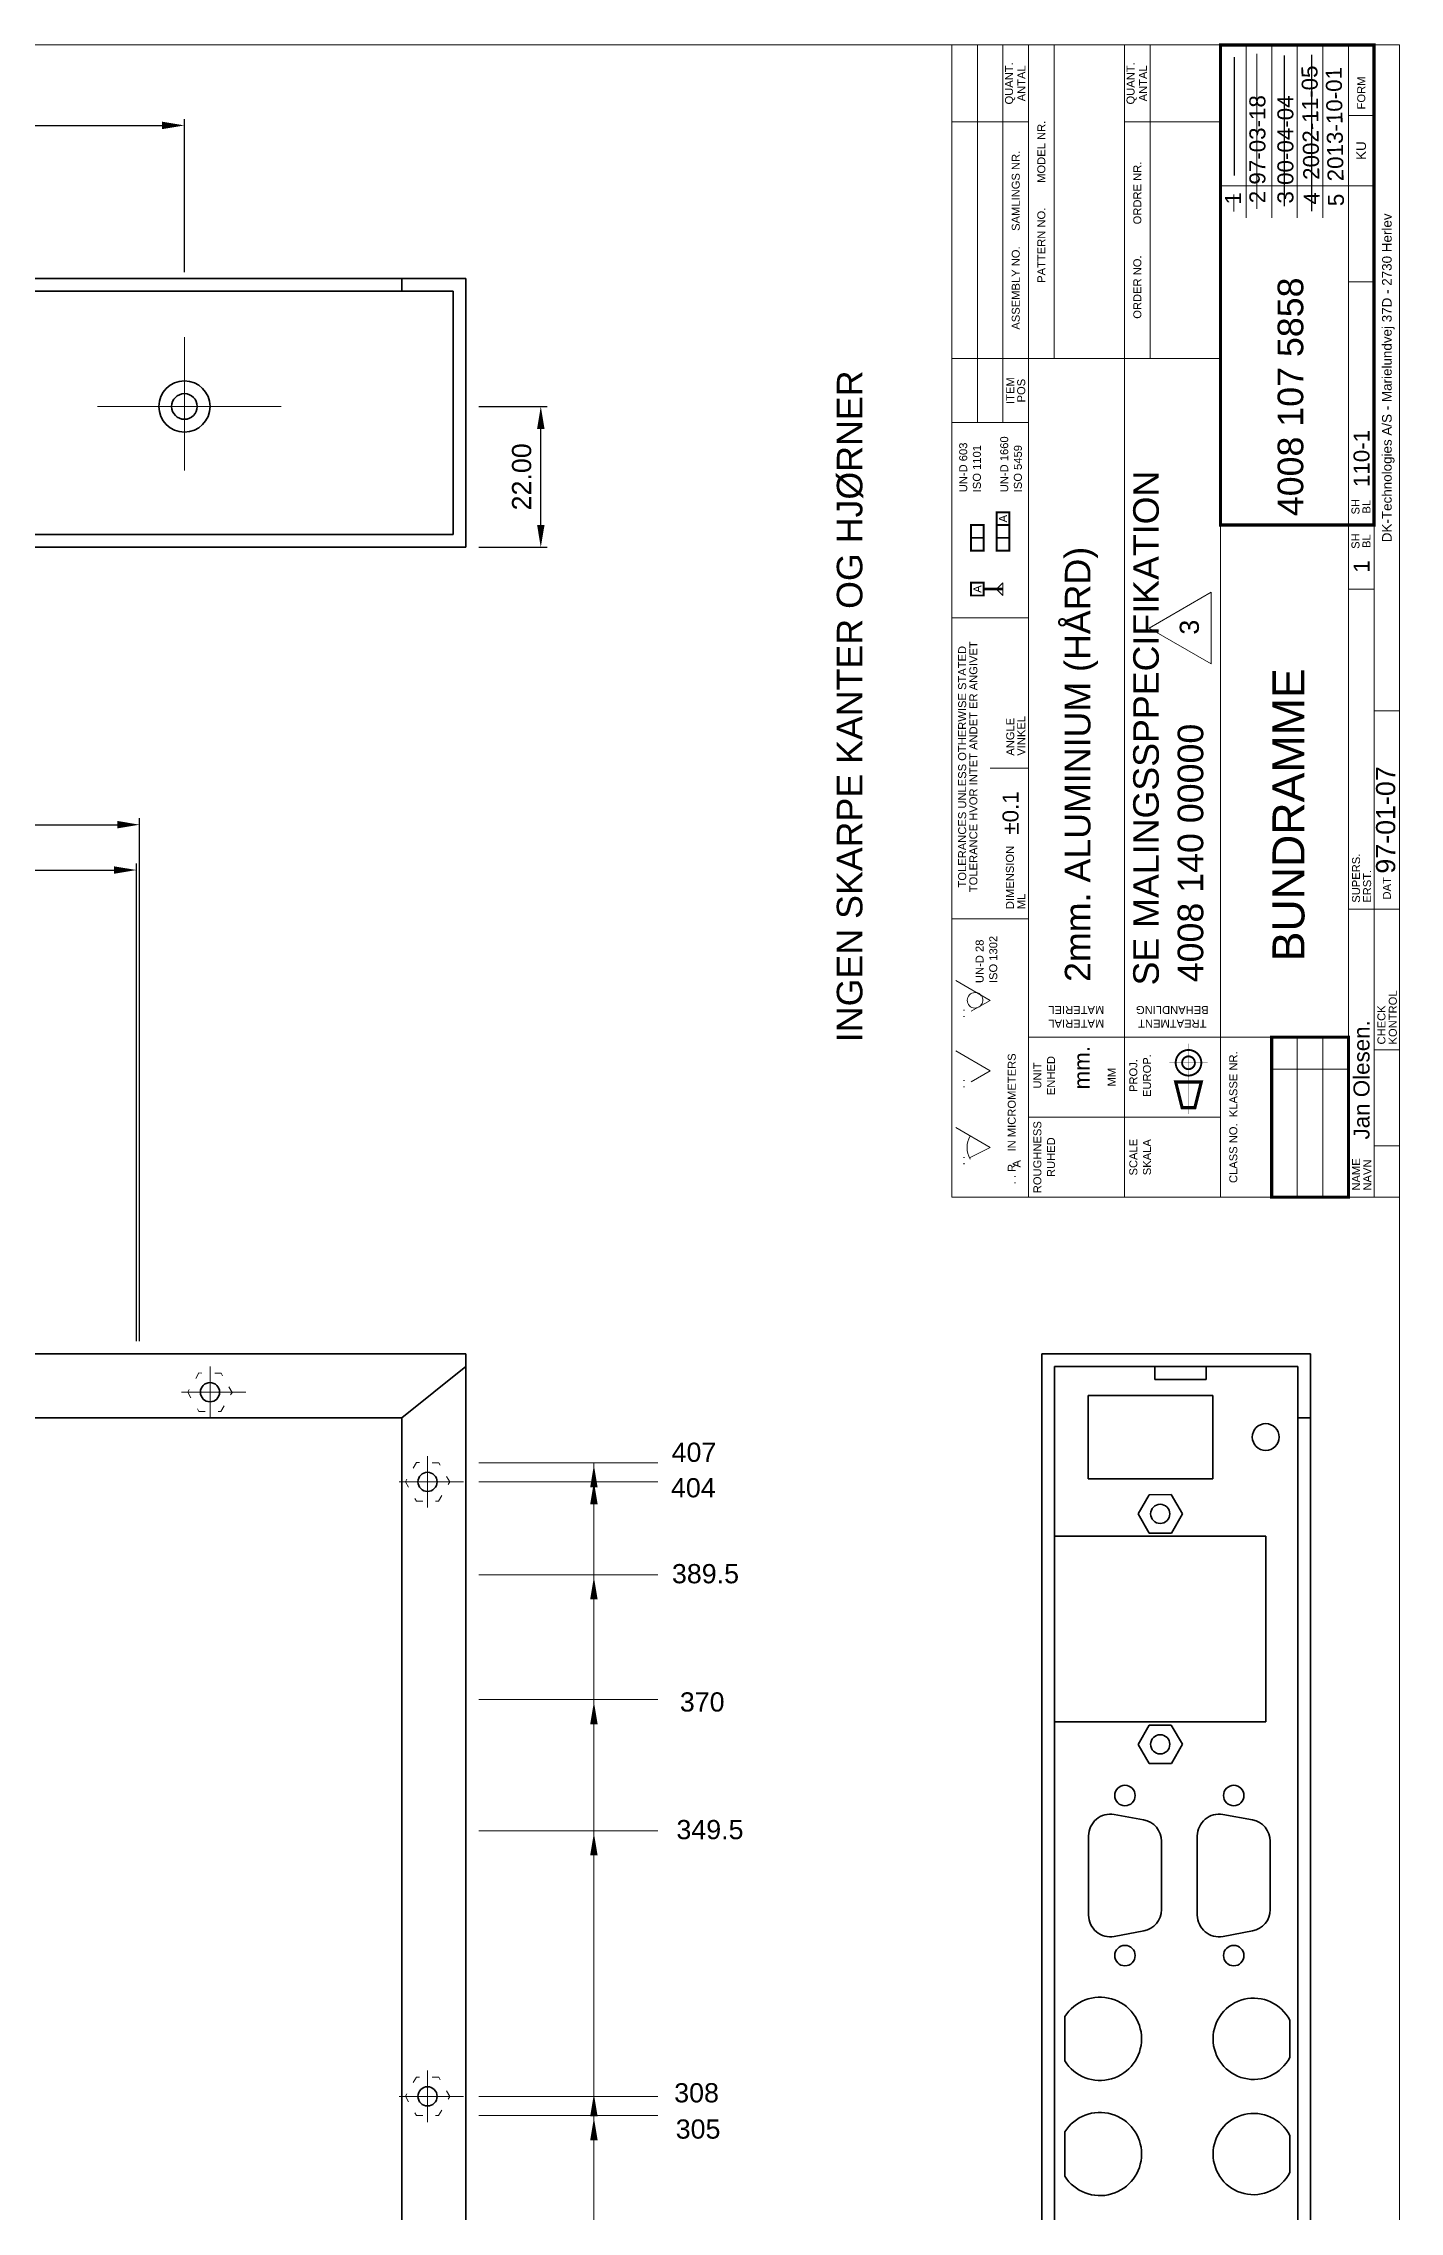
# Model space of a CAD drawing. Extents: x 20 to 965, y 10 to 705.
# Drawn here: x 753 to 965, y 366.5 to 705.2 of the extents above; entities that cross this region are included whole.
import ezdxf
from ezdxf.enums import TextEntityAlignment as Align

# ---------------------------------------------------------------- set-up
doc = ezdxf.new("R2010")
doc.units = 0
doc.header["$MEASUREMENT"] = 0
doc.linetypes.add('CENTER', pattern=[2, 1.25, -0.25, 0.25, -0.25])
doc.linetypes.add('SKJUL1', pattern=[3, 1, -2])
doc.layers.get('0').update_dxf_attribs({"linetype": 'CONTINUOUS'})
doc.layers.get('DEFPOINTS').update_dxf_attribs({"linetype": 'CONTINUOUS'})
for name, color, linetype, lineweight in [('110-1', 150, 'CONTINUOUS', 20), ('110-1M', 19, 'CONTINUOUS', 35), ('110-2DIM', 150, 'CONTINUOUS', 13)]:
    doc.layers.add(name, color=color, linetype=linetype, lineweight=lineweight)
doc.styles.get("Standard").update_dxf_attribs({"font": 'arial.ttf'})
doc.dimstyles.get("Standard").update_dxf_attribs({"dimtxt": 0.18, "dimasz": 0.18, "dimexe": 0.18, "dimexo": 0.0625, "dimgap": 0.09, "dimtad": 0, "dimtih": 1, "dimtoh": 1, "dimdec": 4, "dimzin": 0, "dimdsep": 46, "dimtxsty": 'Standard', "dimcen": 0.09, "dimadec": 0, "dimazin": 0, "dimtfac": 1, "dimtdec": 4, "dimtofl": 0, "dimtmove": 0, "dimatfit": 3, "dimfxl": 0, "dimtolj": 1, "dimtzin": 0, "dimarcsym": 0})

# ---------------------------------------------------------------- blocks, each defined once
blk = doc.blocks.new('*D55')
at = {"layer": '110-2DIM', "color": 0, "lineweight": -2}
for p, q in [((359.07, 669.53), (359.07, 693.43)), ((362.57, 692.43), (771.57, 692.43)), ((775.07, 669.53), (775.07, 693.43))]:
    blk.add_line(p, q, dxfattribs=at)
at = {"layer": '110-2DIM', "color": 0}
for points in [[(362.57, 693.02), (362.57, 691.85), (359.07, 692.43)], [(771.57, 693.02), (771.57, 691.85), (775.07, 692.43)]]:
    blk.add_solid(points, dxfattribs=at)
at = {"layer": 'DEFPOINTS', "color": 0}
for p in [(775.07, 692.43), (359.07, 668.53), (775.07, 668.53)]:
    blk.add_point(p, dxfattribs=at)
at = {"layer": '110-2DIM', "color": 0, "insert": (567.07, 694.02), "char_height": 3, "attachment_point": 5}
blk.add_mtext('\\A1;416.00', dxfattribs=at)
blk = doc.blocks.new('*D9')
at = {"color": 0, "linetype": 'ByBlock'}
for p, q in [((817.07, 648.53), (827.77, 648.53)), ((826.77, 630.03), (826.77, 645.03)), ((817.07, 626.53), (827.77, 626.53))]:
    blk.add_line(p, q, dxfattribs=at)
for points in [[(826.19, 645.03), (827.36, 645.03), (826.77, 648.53)], [(826.19, 630.03), (827.36, 630.03), (826.77, 626.53)]]:
    blk.add_solid(points, dxfattribs=at)
at = {"layer": 'DEFPOINTS', "color": 0, "linetype": 'ByBlock'}
for p in [(816.07, 648.53), (826.77, 648.53), (816.07, 626.53)]:
    blk.add_point(p, dxfattribs=at)
at = {"color": 0, "linetype": 'ByBlock'}
blk.add_text('22.00', height=3, rotation=90, dxfattribs=at).set_placement((823.77, 637.53), align=Align.MIDDLE_CENTER)
blk = doc.blocks.new('*D19')
at = {"layer": '110-2DIM', "color": 0, "lineweight": -2}
for p, q in [((359.07, 502.53), (359.07, 577.11)), ((362.57, 576.11), (764.07, 576.11)), ((767.57, 502.53), (767.57, 577.11))]:
    blk.add_line(p, q, dxfattribs=at)
at = {"layer": '110-2DIM', "color": 0}
for points in [[(362.57, 576.69), (362.57, 575.52), (359.07, 576.11)], [(764.07, 576.69), (764.07, 575.52), (767.57, 576.11)]]:
    blk.add_solid(points, dxfattribs=at)
at = {"layer": 'DEFPOINTS', "color": 0}
for p in [(767.57, 576.11), (359.07, 501.53), (767.57, 501.53)]:
    blk.add_point(p, dxfattribs=at)
at = {"layer": '110-2DIM', "color": 0, "insert": (563.32, 577.7), "char_height": 3, "attachment_point": 5}
blk.add_mtext('\\A1;408.50', dxfattribs=at)
blk = doc.blocks.new('*D15')
at = {"layer": '110-2DIM', "color": 0, "lineweight": -2}
for p, q in [((359.07, 502.53), (359.07, 584.19)), ((362.57, 583.19), (764.57, 583.19)), ((768.07, 502.53), (768.07, 584.19))]:
    blk.add_line(p, q, dxfattribs=at)
at = {"layer": '110-2DIM', "color": 0}
for points in [[(362.57, 583.78), (362.57, 582.61), (359.07, 583.19)], [(764.57, 583.78), (764.57, 582.61), (768.07, 583.19)]]:
    blk.add_solid(points, dxfattribs=at)
at = {"layer": 'DEFPOINTS', "color": 0}
for p in [(768.07, 583.19), (359.07, 501.53), (768.07, 501.53)]:
    blk.add_point(p, dxfattribs=at)
at = {"layer": '110-2DIM', "color": 0, "insert": (563.57, 584.78), "char_height": 3, "attachment_point": 5}
blk.add_mtext('\\A1;409.00', dxfattribs=at)

msp = doc.modelspace()

# ---------------------------------------------------------------- linework, layer by layer
msp.add_line((939.14922, 703.0749), (939.14922, 684.61765))
at = {"color": 1}
for p, q in [((946.97773, 679.82366), (946.97773, 703.32984)), ((951.25469, 679.03638), (951.25469, 703.44231))]:
    msp.add_line(p, q, dxfattribs=at)
at = {"layer": '110-1'}
for p, q in [((965, 705), (20, 705)), ((895, 525), (895, 705)), ((965, 705), (965, 10)), ((942.67788, 703.63859), (942.67788, 679.38496)), ((957, 570), (961, 570)), ((908, 550), (925, 550)), ((961, 548), (965, 548))]:
    msp.add_line(p, q, dxfattribs=at)
for points in [[(895, 705), (965, 705)], [(899, 646), (899, 705)], [(903, 646), (903, 705)], [(907, 525), (907, 705)], [(910.9933, 656.09053), (910.9933, 705.09053)], [(922, 525), (922, 705)], [(926, 656), (926, 705)], [(937, 525), (937, 705)], [(941, 678), (941, 705)], [(945, 678), (945, 705)], [(949, 678), (949, 705)], [(953, 678), (953, 705)], [(957, 525), (957, 705)], [(961, 525), (961, 705)], [(965, 525), (965, 705)], [(895, 693), (907, 693)], [(922, 693), (937, 693)], [(957, 694), (961, 694)], [(937, 683), (961, 683)], [(957, 668), (961, 668)], [(895, 656), (937, 656)], [(895, 646), (907, 646)], [(957, 630), (961, 630)], [(957, 620), (961, 620)], [(895, 615.5), (907, 615.5)], [(965, 601), (961, 601)], [(901, 592), (907, 592)], [(957, 570), (965, 570)], [(895, 568.5), (907, 568.5)], [(898.03019, 554.03749), (901, 555.75), (895.63349, 558.86859)], [(907, 550), (957, 550)], [(949, 525), (949, 550)], [(953, 525), (953, 550)], [(898.03019, 543.03749), (901, 544.75), (895.63349, 547.86859)], [(961, 548), (965, 548)], [(945, 545), (957, 545)], [(897.76795, 531.15192), (901, 532.75), (895.63349, 535.86859)], [(937, 537.5), (907, 537.5)], [(961, 533), (965, 533)], [(895, 525), (965, 525)]]:
    msp.add_lwpolyline(points, dxfattribs=at)
for points, const_width in [([(961, 630), (961, 705), (937, 705), (937, 630)], 0.5), ([(900, 628), (900, 630), (898, 630), (898, 628)], 0.3), ([(902, 630), (902, 632), (904, 632), (904, 630)], 0.3), ([(904, 628), (904, 630), (902, 630), (902, 628)], 0.3), ([(900, 626), (900, 628), (898, 628), (898, 626)], 0.3), ([(904, 626), (904, 628), (902, 628), (902, 626)], 0.3), ([(898, 619), (898, 621), (900, 621), (900, 619)], 0.3)]:
    msp.add_lwpolyline(points, close=True, dxfattribs=dict(at, const_width=const_width))
for points, const_width in [([(900, 620), (903, 620)], 0.4), ([(957, 525), (957, 550), (945, 550), (945, 525), (957, 525)], 0.5), ([(933, 539), (934, 543), (930, 543), (931, 539), (933, 539)], 0.5)]:
    msp.add_lwpolyline(points, dxfattribs=dict(at, const_width=const_width))
for points in [[(903, 619), (903, 621), (902, 620)], [(925.85916, 613.90113), (935.5647, 608.29763), (935.5647, 619.50462)]]:
    msp.add_lwpolyline(points, close=True, dxfattribs=at)
at = {"layer": '110-1', "color": 2, "linetype": 'CENTER', "const_width": 0.02}
for points in [[(932, 538), (932, 549)], [(929, 546), (935, 546)]]:
    msp.add_lwpolyline(points, dxfattribs=at)
at = {"layer": '110-1', "color": 13, "const_width": 0.3}
for points in [[(932, 544, 1), (932, 548, 1)], [(932, 545, 1), (932, 547, 1)]]:
    msp.add_lwpolyline(points, format="xyb", close=True, dxfattribs=at)
at = {"layer": '110-1'}
for centre, radius, start, end in [((898.64141, 555.76031), 1.21478, 36.4847731, 29.2476703), ((901, 532.75), 3.60555, 149.8382447, 209.8382447)]:
    msp.add_arc(centre, radius, start, end, dxfattribs=at)
at = {"layer": '110-1M'}
for p, q in [((819.07412, 668.52671), (359.07412, 668.52671)), ((817.07412, 666.52671), (359.07412, 666.52671)), ((817.07412, 666.52671), (817.07412, 628.52671)), ((817.07412, 628.52671), (359.07412, 628.52671)), ((819.07412, 626.52671), (359.07412, 626.52671)), ((359.07412, 500.52671), (819.07412, 500.52671)), ((819.07412, 498.52671), (809.07412, 490.52671)), ((819.07412, 500.52671), (819.07412, 76.52671)), ((909.07767, 76.52671), (909.07767, 500.52671)), ((909.07767, 500.52671), (951.07767, 500.52671)), ((949.07637, 498.52671), (911.07767, 498.52671)), ((911.07767, 498.52671), (911.07767, 186.52671)), ((926.74699, 496.52671), (926.74699, 498.52671)), ((934.74699, 498.52671), (934.74699, 496.52671)), ((949.07637, 498.52671), (949.07637, 191.52671)), ((951.07637, 500.52671), (951.07637, 186.52671)), ((934.74699, 496.52671), (926.74699, 496.52671)), ((935.82637, 494.02671), (916.32637, 494.02671)), ((916.32637, 494.02671), (916.32637, 481.02671)), ((935.82637, 481.02671), (935.82637, 494.02671)), ((359.07412, 490.52671), (809.07412, 490.52671)), ((809.07412, 191.52671), (809.07412, 490.52671)), ((949.07637, 490.52671), (951.07637, 490.52671)), ((916.32637, 481.02671), (935.82637, 481.02671)), ((924.11642, 475.51458), (925.8351, 478.52226)), ((925.8351, 478.52226), (929.29916, 478.53768)), ((929.29916, 478.53768), (931.04455, 475.54542)), ((925.86181, 472.52232), (924.11642, 475.51458)), ((931.04455, 475.54542), (929.32588, 472.53774)), ((911.07637, 472.02671), (911.07637, 443.02671)), ((944.07637, 472.02671), (911.07637, 472.02671)), ((929.32588, 472.53774), (925.86181, 472.52232)), ((944.07637, 443.02671), (944.07637, 472.02671)), ((911.07637, 443.02671), (944.07637, 443.02671)), ((924.11642, 439.51458), (925.8351, 442.52226)), ((925.8351, 442.52226), (929.29916, 442.53768)), ((929.29916, 442.53768), (931.04455, 439.54542)), ((925.86181, 436.52232), (924.11642, 439.51458)), ((931.04455, 439.54542), (929.32588, 436.53774)), ((929.32588, 436.53774), (925.86181, 436.52232)), ((920.38002, 428.55878), (924.98002, 427.73166)), ((937.38002, 428.55878), (941.98002, 427.73166)), ((916.37832, 425.21245), (916.37832, 412.86473)), ((927.77832, 413.7154), (927.77832, 424.38532)), ((933.37832, 425.21245), (933.37832, 412.86473)), ((944.77832, 413.7154), (944.77832, 424.38532)), ((920.39659, 409.52142), (924.99659, 410.37209)), ((937.39659, 409.52142), (941.99659, 410.37209)), ((912.66698, 390.06164), (912.66698, 396.99178)), ((947.83637, 390.62844), (947.83637, 396.42499)), ((912.66698, 372.06164), (912.66698, 378.99178)), ((947.83637, 372.62844), (947.83637, 378.42499))]:
    msp.add_line(p, q, dxfattribs=at)
at = {"layer": '110-1M', "linetype": 'Continuous'}
for p, q in [((809.07412, 666.52671), (809.07412, 668.52671)), ((819.07412, 668.52671), (819.07412, 626.52671))]:
    msp.add_line(p, q, dxfattribs=at)
for centre, radius in [((775.07587, 648.52731), 4), ((775.07587, 648.52731), 2), ((779.07, 494.53), 1.5), ((813.07, 480.53), 1.5), ((927.58049, 475.53), 1.5), ((927.58049, 439.53), 1.5), ((813.07, 384.53), 1.5)]:
    msp.add_circle(centre, radius, dxfattribs=at)
at = {"layer": '110-1M'}
for centre, radius in [((944.07389, 487.52987), 2.1), ((922.06992, 431.5251), 1.6), ((939.06992, 431.5251), 1.6), ((922.06992, 406.5251), 1.6), ((939.06992, 406.5251), 1.6)]:
    msp.add_circle(centre, radius, dxfattribs=at)
for centre, radius, start, end in [((919.77832, 425.21245), 3.4, 79.8065917, 180), ((924.37832, 424.38532), 3.4, 0, 79.8065917), ((936.77832, 425.21245), 3.4, 79.8065917, 180), ((941.37832, 424.38532), 3.4, 0, 79.8065917), ((924.37832, 413.7154), 3.4, 280.4772506, 0), ((941.37832, 413.7154), 3.4, 280.4772506, 0), ((919.77832, 412.86473), 3.4, 180, 280.4772506), ((936.77832, 412.86473), 3.4, 180, 280.4772506), ((918.16637, 393.52671), 6.5, 212.2143195, 147.7856805), ((942.18637, 393.52671), 6.35, 27.1564215, 332.8435785), ((918.16637, 375.52671), 6.5, 212.2143195, 147.7856805), ((942.18637, 375.52671), 6.35, 27.1564215, 332.8435785)]:
    msp.add_arc(centre, radius, start, end, dxfattribs=at)
at = {"layer": '110-2DIM'}
for p, q in [((939.08263, 678.97364), (939.08263, 681.65563)), ((821.07412, 483.52671), (849.07412, 483.52671)), ((839.07412, 76.52671), (839.07412, 483.52671)), ((821.07412, 480.52671), (849.07412, 480.52671)), ((821.07412, 466.02671), (849.07412, 466.02671)), ((821.07412, 446.52671), (849.07412, 446.52671)), ((821.07412, 426.02671), (849.07412, 426.02671)), ((821.07412, 384.52671), (849.07412, 384.52671)), ((821.07412, 381.52671), (849.07412, 381.52671))]:
    msp.add_line(p, q, dxfattribs=at)
at = {"layer": '110-2DIM', "color": 1, "linetype": 'Continuous'}
for p, q in [((775.07587, 638.53731), (775.07587, 659.36051)), ((779.07596, 498.56306), (779.07596, 490.51305)), ((784.67397, 494.52781), (774.62072, 494.52781)), ((813.07596, 484.56306), (813.07596, 476.51305)), ((818.67397, 480.52781), (808.62072, 480.52781)), ((813.07596, 388.56306), (813.07596, 380.51305)), ((818.67397, 384.52781), (808.62072, 384.52781))]:
    msp.add_line(p, q, dxfattribs=at)
at = {"layer": '110-2DIM', "color": 1}
msp.add_line((761.50412, 648.52671), (790.19412, 648.52671), dxfattribs=at)
at = {"layer": '110-2DIM', "color": 1, "linetype": 'SKJUL1'}
for points in [[(777.32461, 491.53774), (780.78868, 491.52232), (782.53407, 494.51458), (780.81539, 497.52226), (777.35132, 497.53768), (775.60593, 494.54542)], [(811.32461, 477.53774), (814.78868, 477.52232), (816.53407, 480.51458), (814.81539, 483.52226), (811.35132, 483.53768), (809.60593, 480.54542)], [(811.32461, 381.53774), (814.78868, 381.52232), (816.53407, 384.51458), (814.81539, 387.52226), (811.35132, 387.53768), (809.60593, 384.54542)]]:
    msp.add_lwpolyline(points, close=True, dxfattribs=at)
at = {"layer": '110-2DIM', "linetype": 'ByBlock'}
for points in [[(839.6555, 479.67414), (838.48883, 479.67414), (839.07217, 483.17414)], [(839.6555, 477.0317), (838.48883, 477.0317), (839.07217, 480.5317)], [(839.6555, 462.17414), (838.48883, 462.17414), (839.07217, 465.67414)], [(839.6555, 442.67414), (838.48883, 442.67414), (839.07217, 446.17414)], [(839.6555, 422.17414), (838.48883, 422.17414), (839.07217, 425.67414)], [(839.6555, 381.41008), (838.48883, 381.41008), (839.07217, 384.91008)], [(839.6555, 377.67414), (838.48883, 377.67414), (839.07217, 381.17414)]]:
    msp.add_solid(points, dxfattribs=at)

# ---------------------------------------------------------------- texts
for s, height, p in [('1', 2.5, (940.21961, 680.07022)), ('110-1', 2.5, (960.28941, 635.93332)), ('SE MALINGSSPPECIFIKATION', 4, (927.357, 558.07871)), ('2mm. ALUMINIUM (HÅRD)', 4, (916.67103, 558.62687)), ('1', 2.5, (960.28941, 622.5585)), ('BUNDRAMME', 5, (950.12071, 561.83683)), ('±0.1', 2.5, (905.43194, 581.63156)), ('Jan Olesen.', 2.5, (960.28941, 534.01721)), ('mm.', 2.5, (916.56923, 541.83275))]:
    msp.add_text(s, height=height, rotation=90).set_placement(p)
at = {"color": 1, "insert": (953.80851, 679.79549), "char_height": 2.5, "attachment_point": 1, "rotation": 91}
msp.add_mtext('5  2013-10-01', dxfattribs=at)
at = {"insert": (930.30798, 558.57014), "char_height": 4, "attachment_point": 1, "rotation": 90}
msp.add_mtext('4008 140 00000', dxfattribs=at)
at = {"layer": '110-1'}
for s, height, rotation, p in [('QUANT.', 1.25, 90, (904.10954, 699)), ('ANTAL', 1.25, 90, (905.88554, 699)), ('QUANT.', 1.25, 90, (923.10574, 699)), ('ANTAL', 1.25, 90, (924.88934, 699)), ('FORM', 1.25, 90, (959, 697.5)), ('PATTERN NO.        MODEL NR.', 1.25, 90, (908.99508, 680.5)), ('ASSEMBLY NO.     SAMLINGS NR.', 1.25, 90, (905, 674.5)), ('KU', 1.5, 90, (959, 688.5)), ('ORDER NO.          ORDRE NR.', 1.25, 90, (924, 674.5)), ('DK-Technologies A/S - Marielundvej 37D - 2730 Herlev', 1.5, 90, (963.18898, 653)), ('ITEM', 1.25, 90, (904.14567, 651)), ('POS', 1.25, 90, (905.85433, 651)), ('SH', 1.25, 90, (958.09501, 632.86853)), ('BL', 1.25, 90, (959.81126, 632.86853)), ('A', 1.25, 90, (903, 631)), ('SH', 1.25, 90, (958.09501, 627.4953)), ('BL', 1.25, 90, (959.81126, 627.4953)), ('A', 1.25, 90, (899, 620)), ('DAT', 1.25, 90, (963, 573.25083)), ('MATERIEL', 1.25, 180, (914.46585, 554.24129)), ('MATERIAL', 1.25, 180, (914.46585, 552.10546)), ('BEHANDLING', 1.25, 180, (929.46585, 554.24129)), ('TREATMENT', 1.25, 180, (929.46585, 552.10546)), ('CLASS NO.  KLASSE NR.', 1.25, 90, (939, 537.5))]:
    msp.add_text(s, height=height, rotation=rotation, dxfattribs=at).set_placement(p, align=Align.MIDDLE)
for s, height, p in [('4008 107 5858', 4, (949.9358, 631.38714)), ('UN-D 1660', 1.25, (903.82374, 635.12221)), ('UN-D 603', 1.25, (897.41626, 635.12221)), ('ISO 1101', 1.25, (899.55209, 635.12221)), ('ISO 5459', 1.25, (905.95957, 635.12221)), ('ANGLE', 1.25, (904.76798, 593.96506)), ('VINKEL', 1.25, (906.47664, 593.96506)), ('97-01-07', 3, (964.30859, 575.54416)), ('DIMENSION', 1.25, (904.71198, 569.99374)), ('SUPERS.', 1.25, (958.80847, 571)), ('ERST.', 1.25, (960.53801, 571)), ('ML', 1.25, (906.47765, 569.99374)), ('ISO 1302 ', 1.25, (902.11175, 558.45154)), ('UN-D 28', 1.25, (899.97592, 558.45154)), ('KONTROL', 1.25, (964.55426, 548.85676)), ('. .', 1.25, (897, 553)), ('CHECK', 1.25, (962.77595, 548.85676)), ('. . R    IN MICROMETERS', 1.25, (905, 527)), ('. .', 1.25, (897, 542)), ('. .', 1.25, (897, 530)), ('A', 1.25, (905.75679, 529.63367)), ('NAME', 1.25, (958.82447, 526.02805)), ('NAVN', 1.25, (960.56294, 526.02805))]:
    msp.add_text(s, height=height, rotation=90, dxfattribs=at).set_placement(p)
for s, p in [('TOLERANCES UNLESS OTHERWISE STATED', (897.25024, 592.25)), ('TOLERANCE HVOR INTET ANDET ER ANGIVET', (898.99976, 592.25)), ('UNIT', (909, 544)), ('ENHED', (911.13583, 544)), ('PROJ.', (924, 544)), ('EUROP.', (926.13583, 544)), ('MM', (920.62598, 543.75)), ('ROUGHNESS', (909, 531.25)), ('RUHED', (911.13583, 531.25)), ('SCALE', (924, 531.25)), ('SKALA', (926.13583, 531.25))]:
    msp.add_text(s, height=1.25, rotation=90, dxfattribs=at).set_placement(p, align=Align.CENTER)
at = {"layer": '110-1', "insert": (930.62679, 612.87853), "char_height": 3, "width": 5.45, "attachment_point": 1, "rotation": 90}
msp.add_mtext('3', dxfattribs=at)
at = {"layer": '110-2DIM'}
for s, height, p in [('2 97-03-18', 2.5, (944.01589, 680.27138)), ('3 00-04-04', 2.5, (948.38994, 680.22274)), ('INGEN SKARPE KANTER OG HJØRNER', 4, (881.03396, 549.22256))]:
    msp.add_text(s, height=height, rotation=90, dxfattribs=at).set_placement(p)
for s, p in [('407', (851.21223, 483.6537)), ('404', (851.11606, 478.11337)), ('389.5', (851.26798, 464.68664)), ('370', (852.5018, 444.64932)), ('349.5', (851.9678, 424.70895)), ('308', (851.62158, 383.59412)), ('305', (851.85702, 377.92964))]:
    msp.add_text(s, height=3, dxfattribs=at).set_placement(p)
at = {"layer": '110-2DIM', "insert": (950.01728, 680.02385), "char_height": 2.5, "attachment_point": 1, "rotation": 91}
msp.add_mtext('4  2002-11-05', dxfattribs=at)

# ---------------------------------------------------------------- dimensions: what is measured, and where the dimension line sits
at = {"layer": '110-2DIM'}
for base, p1, p2, picture, middle in [((775.07412, 692.43277), (359.07412, 668.52671), (775.07412, 668.52671), '*D55', (567.07412, 694.02277)), ((768.07412, 583.19214), (359.07412, 501.52671), (768.07412, 501.52671), '*D15', (563.57412, 584.78214)), ((767.57412, 576.10651), (359.07412, 501.52671), (767.57412, 501.52671), '*D19', (563.32412, 577.69651))]:
    dim = msp.add_linear_dim(base=base, p1=p1, p2=p2, dimstyle='Standard', override={"dimtxt": 3, "dimasz": 3.5, "dimexe": 1, "dimexo": 1, "dimtad": 1, "dimtih": 0, "dimtoh": 0, "dimdec": 2, "dimtdec": 2, "dimtix": 1, "dimtmove": 2}, dxfattribs=at)
    dim.commit()
    dim.dimension.update_dxf_attribs({"geometry": picture, "text_midpoint": middle})
dim = msp.add_linear_dim(base=(830.77253, 648.52671), p1=(820.07412, 626.52671), p2=(820.07412, 648.52671), angle=90, dimstyle='Standard', dxfattribs=at)
dim.commit()
dim.dimension.update_dxf_attribs({"geometry": '*D9', "text_midpoint": (827.77253, 637.52671), "insert": (4, 0)})

doc.saveas('drawing.dxf')
